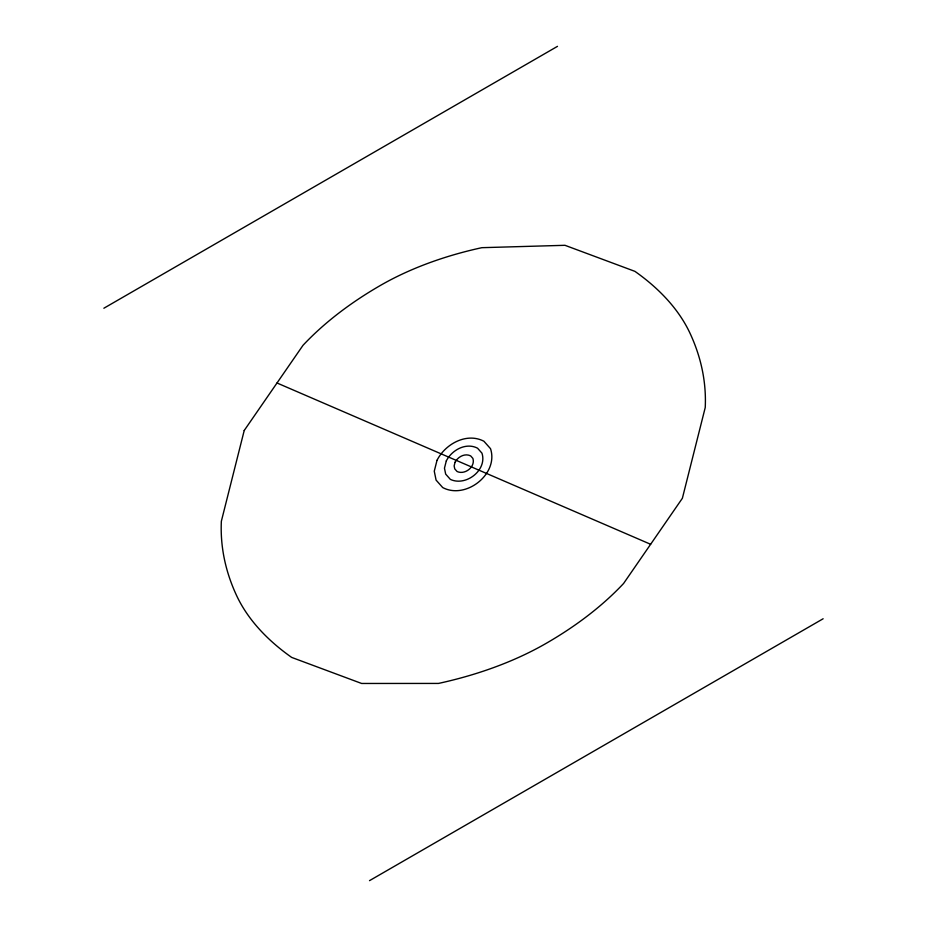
<?xml version="1.0" encoding="UTF-8"?>
<svg xmlns="http://www.w3.org/2000/svg" width="927" height="927" viewBox="0 0 927 927"><rect width="100%" height="100%" fill="white"/><g stroke="black" fill="none" stroke-linecap="round" stroke-linejoin="round"><path stroke-width="1.39" d="M103.859 308.239L557.486 46.35M369.514 880.65L823.141 618.761M277.011 382.99L650.627 544.288M244.218 430.499L221.356 521.241A448.911 259.178 0 0 0 236.489 595.331A286.628 165.481 0 0 0 291.681 657.417L361.623 683.466L438.471 683.431A304.357 175.713 0 0 0 546.316 643.268A448.911 259.178 0 0 0 623.593 583.465L682.376 498.274L705.238 407.532A448.911 259.178 0 0 0 690.105 333.442A286.628 165.481 0 0 0 634.914 271.356L564.972 245.307L481.843 247.683A286.628 165.481 0 0 0 380.279 285.516A448.911 259.178 0 0 0 303.013 345.308L244.218 430.499M437.011 460.325L434.265 471.206L436.084 480.105L442.7 487.556C465.771 499.85 498.865 474.01 490.522 448.68L483.894 441.229C466.536 432.191 445.192 444.056 437.011 460.325M446.293 460.928L444.462 468.181L445.678 474.114L450.36 479.386C465.852 486.745 487.475 470.07 481.959 453.164L477.544 448.193C465.98 442.167 451.75 450.082 446.293 460.928M455.053 462.283L454.137 465.91L454.751 468.877L457.092 471.507C464.833 475.192 475.644 466.849 472.886 458.401L470.684 455.922C464.902 452.909 457.787 456.86 455.053 462.283"/></g></svg>
